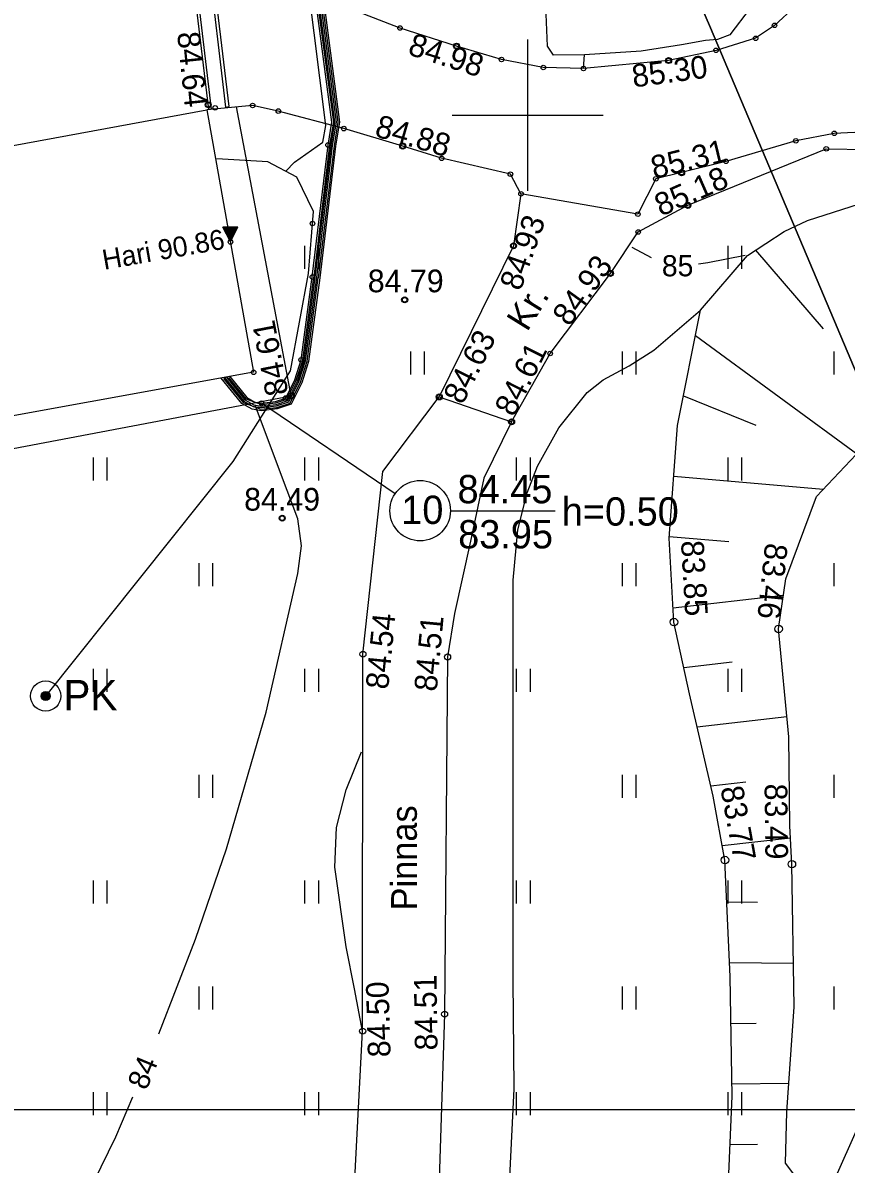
# Model space of a CAD drawing. Extents: x 635520 to 641285, y 6458433 to 6466834.
# Drawn here: x 637583.3 to 637610.54, y 6462565.3 to 6462603.06 of the extents above; entities that cross this region are included whole.
import ezdxf

# ---------------------------------------------------------------- set-up
doc = ezdxf.new("R2010")
doc.units = 0
for name, color, linetype in [('ABIJOONIS_MPKAABEL', 7, 'Continuous'), ('HALJASTUS', 7, 'Continuous'), ('HOONE', 7, 'Continuous'), ('HOONEDET', 7, 'Continuous'), ('HORISONTAAL-EH2000', 7, 'Continuous'), ('KORGUS-EH2000', 7, 'Continuous'), ('KPOHULIIN', 7, 'Continuous'), ('MOOTMPUNKT', 7, 'Continuous'), ('MPKAABEL', 7, 'Continuous'), ('PIIR', 7, 'Continuous'), ('RELJEEF', 7, 'Continuous'), ('SITRASS', 7, 'Continuous'), ('SKTRASS', 7, 'Continuous'), ('TEE', 7, 'Continuous'), ('VEEKOGU', 7, 'Continuous'), ('VKAEV', 7, 'Continuous'), ('VORK', 7, 'Continuous'), ('VORMISTUS', 7, 'Continuous'), ('VTRASS', 7, 'Continuous')]:
    doc.layers.add(name, color=color, linetype=linetype)

msp = doc.modelspace()

# ---------------------------------------------------------------- linework, layer by layer
at = {"layer": 'ABIJOONIS_MPKAABEL'}
for points in [[(637595.618, 6462587.477), (637591.199, 6462590.475)], [(637597.446, 6462586.915), (637600.913, 6462586.915)]]:
    msp.add_lwpolyline(points, dxfattribs=at)
msp.add_circle((637596.446, 6462586.915), 1, dxfattribs=at)
at = {"layer": 'HALJASTUS'}
for p, q in [((637592.625, 6462595.679), (637592.625, 6462594.918)), ((637593.08, 6462595.679), (637593.08, 6462594.918)), ((637606.625, 6462595.679), (637606.625, 6462594.918)), ((637607.08, 6462595.679), (637607.08, 6462594.918)), ((637596.125, 6462592.179), (637596.125, 6462591.418)), ((637596.58, 6462592.179), (637596.58, 6462591.418)), ((637603.125, 6462592.179), (637603.125, 6462591.418)), ((637603.58, 6462592.179), (637603.58, 6462591.418)), ((637610.125, 6462592.179), (637610.125, 6462591.418)), ((637585.625, 6462588.679), (637585.625, 6462587.918)), ((637586.08, 6462588.679), (637586.08, 6462587.918)), ((637592.625, 6462588.679), (637592.625, 6462587.918)), ((637593.08, 6462588.679), (637593.08, 6462587.918)), ((637599.625, 6462588.679), (637599.625, 6462587.918)), ((637600.08, 6462588.679), (637600.08, 6462587.918)), ((637606.625, 6462588.679), (637606.625, 6462587.918)), ((637607.08, 6462588.679), (637607.08, 6462587.918)), ((637589.125, 6462585.179), (637589.125, 6462584.418)), ((637589.58, 6462585.179), (637589.58, 6462584.418)), ((637603.125, 6462585.179), (637603.125, 6462584.418)), ((637603.58, 6462585.179), (637603.58, 6462584.418)), ((637610.125, 6462585.179), (637610.125, 6462584.418)), ((637585.625, 6462581.679), (637585.625, 6462580.918)), ((637586.08, 6462581.679), (637586.08, 6462580.918)), ((637592.625, 6462581.679), (637592.625, 6462580.918)), ((637593.08, 6462581.679), (637593.08, 6462580.918)), ((637599.625, 6462581.679), (637599.625, 6462580.918)), ((637600.08, 6462581.679), (637600.08, 6462580.918)), ((637606.625, 6462581.679), (637606.625, 6462580.918)), ((637607.08, 6462581.679), (637607.08, 6462580.918)), ((637589.125, 6462578.179), (637589.125, 6462577.418)), ((637589.58, 6462578.179), (637589.58, 6462577.418)), ((637603.125, 6462578.179), (637603.125, 6462577.418)), ((637603.58, 6462578.179), (637603.58, 6462577.418)), ((637610.125, 6462578.179), (637610.125, 6462577.418)), ((637585.625, 6462574.679), (637585.625, 6462573.918)), ((637586.08, 6462574.679), (637586.08, 6462573.918)), ((637592.625, 6462574.679), (637592.625, 6462573.918)), ((637593.08, 6462574.679), (637593.08, 6462573.918)), ((637599.625, 6462574.679), (637599.625, 6462573.918)), ((637600.08, 6462574.679), (637600.08, 6462573.918)), ((637606.625, 6462574.679), (637606.625, 6462573.918)), ((637607.08, 6462574.679), (637607.08, 6462573.918)), ((637589.125, 6462571.179), (637589.125, 6462570.418)), ((637589.58, 6462571.179), (637589.58, 6462570.418)), ((637603.125, 6462571.179), (637603.125, 6462570.418)), ((637603.58, 6462571.179), (637603.58, 6462570.418)), ((637610.125, 6462571.179), (637610.125, 6462570.418)), ((637585.625, 6462567.679), (637585.625, 6462566.918)), ((637586.08, 6462567.679), (637586.08, 6462566.918)), ((637592.625, 6462567.679), (637592.625, 6462566.918)), ((637593.08, 6462567.679), (637593.08, 6462566.918)), ((637599.625, 6462567.679), (637599.625, 6462566.918)), ((637600.08, 6462567.679), (637600.08, 6462566.918)), ((637606.625, 6462567.679), (637606.625, 6462566.918)), ((637607.08, 6462567.679), (637607.08, 6462566.918))]:
    msp.add_line(p, q, dxfattribs=at)
at = {"layer": 'HOONE'}
msp.add_lwpolyline([(637569.316, 6462587.576), (637567.772, 6462596.194), (637589.395, 6462600.182), (637590.936, 6462591.493), (637569.316, 6462587.576)], dxfattribs=at)
at = {"layer": 'HOONEDET'}
for p, q in [((637590.171, 6462595.807), (637589.924, 6462596.294)), ((637590.417, 6462596.294), (637589.924, 6462596.294)), ((637589.933, 6462596.277), (637590.276, 6462596.016)), ((637589.952, 6462596.294), (637590.288, 6462596.038)), ((637589.959, 6462596.226), (637590.265, 6462595.993)), ((637589.985, 6462596.175), (637590.254, 6462595.97)), ((637589.994, 6462596.294), (637590.299, 6462596.061)), ((637590.035, 6462596.294), (637590.311, 6462596.084)), ((637590.076, 6462596.294), (637590.322, 6462596.106)), ((637590.117, 6462596.294), (637590.334, 6462596.129)), ((637590.159, 6462596.294), (637590.345, 6462596.152)), ((637590.171, 6462595.807), (637590.417, 6462596.294)), ((637590.2, 6462596.294), (637590.357, 6462596.175)), ((637590.241, 6462596.294), (637590.368, 6462596.197)), ((637590.282, 6462596.294), (637590.38, 6462596.22)), ((637590.324, 6462596.294), (637590.391, 6462596.243)), ((637590.365, 6462596.294), (637590.403, 6462596.265)), ((637590.406, 6462596.294), (637590.414, 6462596.288)), ((637590.01, 6462596.124), (637590.242, 6462595.948)), ((637590.036, 6462596.073), (637590.231, 6462595.925)), ((637590.062, 6462596.022), (637590.219, 6462595.902)), ((637590.088, 6462595.971), (637590.208, 6462595.88)), ((637590.114, 6462595.919), (637590.196, 6462595.857)), ((637590.14, 6462595.868), (637590.185, 6462595.834)), ((637590.166, 6462595.817), (637590.173, 6462595.812))]:
    msp.add_line(p, q, dxfattribs=at)
at = {"layer": 'HORISONTAAL-EH2000'}
for points in [[(637601.85, 6462601.546), (637601.886, 6462602.001)], [(637604.098, 6462595.283), (637603.456, 6462595.622)], [(637607.196, 6462595.353), (637605.963, 6462595.114), (637605.653, 6462595.069)], [(637596.593, 6462560.52), (637596.886, 6462560.52), (637597.179, 6462560.52), (637597.748, 6462560.617), (637598.531, 6462561.074), (637598.816, 6462561.412), (637598.983, 6462561.804), (637599.383, 6462564.199), (637599.551, 6462567.794), (637599.525, 6462571.393), (637599.525, 6462574.387), (637599.525, 6462577.382), (637599.525, 6462581.001), (637599.525, 6462584.62), (637599.672, 6462586.283), (637599.98, 6462587.505), (637600.325, 6462588.394), (637601.032, 6462589.661), (637601.973, 6462590.823), (637602.5, 6462591.249), (637603.359, 6462591.71), (637604.171, 6462592.223), (637604.945, 6462592.888), (637605.718, 6462593.553)], [(637587.801, 6462569.608), (637589.018, 6462572.745), (637590.039, 6462575.732), (637591.351, 6462580.253), (637592.396, 6462584.841), (637592.518, 6462585.753), (637592.396, 6462586.646), (637591.694, 6462588.526), (637590.992, 6462590.405)], [(637594.544, 6462569.697), (637594.271, 6462571.092), (637593.997, 6462572.487), (637593.628, 6462575.118), (637593.676, 6462576.43), (637593.997, 6462577.678), (637594.253, 6462578.306), (637594.509, 6462578.935)], [(637568.624, 6462548.714), (637572.561, 6462551.469), (637576.498, 6462554.223), (637578.212, 6462555.513), (637580.604, 6462557.668), (637582.792, 6462560.102), (637584.242, 6462562.13), (637585.169, 6462563.722), (637586.38, 6462566.206), (637586.943, 6462567.523)]]:
    msp.add_lwpolyline(points, dxfattribs=at)
at = {"layer": 'KORGUS-EH2000'}
for centre, radius in [((637597.649, 6462602.285), 0.1), ((637604.664, 6462601.808), 0.1), ((637589.435, 6462600.343), 0.1), ((637595.869, 6462598.978), 0.1), ((637605.094, 6462598.099), 0.1), ((637605.301, 6462597.018), 0.1), ((637599.534, 6462595.678), 0.1), ((637602.738, 6462594.765), 0.1), ((637595.934, 6462593.892), 0.1), ((637592.181, 6462590.718), 0.1), ((637597.078, 6462590.68), 0.1), ((637599.469, 6462589.855), 0.1), ((637591.883, 6462586.668), 0.1), ((637604.839, 6462583.23), 0.125), ((637608.303, 6462583.005), 0.125), ((637594.554, 6462582.169), 0.1), ((637597.352, 6462582.076), 0.1), ((637606.526, 6462575.359), 0.125), ((637608.741, 6462575.222), 0.125), ((637597.255, 6462570.259), 0.1), ((637594.544, 6462569.697), 0.1)]:
    msp.add_circle(centre, radius, dxfattribs=at)
at = {"layer": 'KPOHULIIN'}
msp.add_lwpolyline([(637580.943, 6462525.767), (637598.755, 6462539.191), (637624.916, 6462597.903)], dxfattribs=at)
at = {"layer": 'MOOTMPUNKT'}
for centre in [(637595.781, 6462602.884), (637608.168, 6462602.972), (637607.543, 6462602.544), (637597.649, 6462602.285), (637606.233, 6462602.144), (637599.137, 6462601.844), (637604.664, 6462601.808), (637600.519, 6462601.579), (637601.85, 6462601.546), (637589.435, 6462600.343), (637589.665, 6462600.241), (637590.905, 6462600.321), (637591.754, 6462600.136), (637593.92, 6462599.557), (637608.873, 6462599.153), (637610.143, 6462599.398), (637593.398, 6462599.013), (637595.869, 6462598.978), (637609.878, 6462598.889), (637597.157, 6462598.573), (637606.561, 6462598.472), (637599.431, 6462598.051), (637605.094, 6462598.099), (637604.242, 6462597.896), (637599.78, 6462597.397), (637605.301, 6462597.018), (637603.648, 6462596.724), (637592.883, 6462596.415), (637603.659, 6462596.136), (637590.171, 6462595.807), (637599.534, 6462595.678), (637592.878, 6462594.647), (637602.738, 6462594.765), (637595.934, 6462593.892), (637592.511, 6462591.905), (637600.747, 6462592.114), (637590.936, 6462591.493), (637591.199, 6462590.475), (637591.999, 6462590.641), (637592.181, 6462590.718), (637597.078, 6462590.68), (637599.469, 6462589.855), (637591.883, 6462586.668)]:
    msp.add_circle(centre, 0.075, dxfattribs=at)
at = {"layer": 'MPKAABEL'}
for p, q in [((637592.958, 6462604.471), (637593.576, 6462599.771)), ((637593.106, 6462604.501), (637593.727, 6462599.769)), ((637593.576, 6462599.771), (637593.448, 6462599.006)), ((637593.727, 6462599.769), (637593.596, 6462598.985)), ((637593.448, 6462599.006), (637592.928, 6462594.641)), ((637593.596, 6462598.985), (637593.076, 6462594.622))]:
    msp.add_line(p, q, dxfattribs=at)
for points in [[(637589.978, 6462591.319), (637590.617, 6462590.542), (637590.926, 6462590.366), (637591.196, 6462590.324), (637591.692, 6462590.381), (637592.106, 6462590.518), (637592.437, 6462591.185), (637592.658, 6462591.872), (637593.027, 6462594.628), (637593.547, 6462598.992), (637593.677, 6462599.77), (637593.056, 6462604.491), (637592.875, 6462605.162), (637592.427, 6462605.822), (637591.857, 6462606.281), (637584.728, 6462608.929), (637575.667, 6462611.438), (637573.707, 6462612.735), (637572.143, 6462614.749), (637570.744, 6462617.105), (637569.842, 6462619.633), (637569.452, 6462627.055), (637569.613, 6462627.267), (637572.773, 6462627.213)], [(637590.147, 6462591.35), (637590.716, 6462590.659), (637590.977, 6462590.51), (637591.199, 6462590.475), (637591.659, 6462590.528), (637591.999, 6462590.641), (637592.298, 6462591.242), (637592.511, 6462591.905), (637592.878, 6462594.647), (637593.398, 6462599.013), (637593.525, 6462599.772), (637592.909, 6462604.462)], [(637589.94, 6462591.288), (637590.595, 6462590.491), (637591.173, 6462590.271), (637591.703, 6462590.332), (637592.141, 6462590.477), (637592.484, 6462591.166), (637592.707, 6462591.861), (637593.076, 6462594.622)], [(637590.109, 6462591.318), (637590.685, 6462590.617), (637591.193, 6462590.424), (637591.67, 6462590.479), (637592.035, 6462590.6), (637592.344, 6462591.223), (637592.56, 6462591.894), (637592.928, 6462594.64)]]:
    msp.add_lwpolyline(points, dxfattribs=at)
at = {"layer": 'PIIR'}
msp.add_lwpolyline([(637353.13, 6462864.54), (637469.54, 6462931.01), (637486.6, 6462884.52), (637514.77, 6462809.68), (637536.13, 6462756.21), (637550.61, 6462721.37), (637554.32, 6462722.87), (637557.03, 6462716.49), (637580.65, 6462661.56), (637606.05, 6462602.89), (637648.76, 6462501.82), (637606.05, 6462465.7), (637564.16, 6462430.62), (637503.74, 6462382.86), (637468.12, 6462357.68), (637436.35, 6462338.64), (637420.75, 6462347.57), (637461.84, 6462371.62), (637500.69, 6462455.68), (637521.04, 6462521.2), (637545.47, 6462531.18), (637521.85, 6462579.03), (637482.8, 6462645.08)], close=True, dxfattribs=at)
msp.add_lwpolyline([(637582.24, 6462718.61), (637602.67, 6462671.11), (637628.08, 6462612.41), (637668.21, 6462517.42), (637648.76, 6462501.82), (637606.05, 6462602.89), (637580.65, 6462661.56), (637557.03, 6462716.49)], dxfattribs=at)
at = {"layer": 'RELJEEF'}
for p, q in [((637607.533, 6462595.53), (637609.78, 6462592.933)), ((637605.55, 6462592.707), (637611.088, 6462588.648)), ((637605.153, 6462590.711), (637607.554, 6462589.746)), ((637604.833, 6462588.059), (637609.781, 6462587.629)), ((637604.683, 6462586.064), (637606.656, 6462585.893)), ((637604.811, 6462583.705), (637608.464, 6462584.12)), ((637605.164, 6462581.732), (637606.764, 6462581.914)), ((637605.606, 6462579.77), (637608.578, 6462580.107)), ((637606.06, 6462577.808), (637607.216, 6462577.94)), ((637606.438, 6462575.838), (637608.696, 6462576.095)), ((637606.59, 6462573.973), (637607.6, 6462573.962)), ((637606.683, 6462571.972), (637608.79, 6462571.948)), ((637606.727, 6462569.953), (637607.555, 6462569.962)), ((637606.755, 6462567.953), (637608.64, 6462567.974)), ((637606.694, 6462565.952), (637607.6, 6462565.962))]:
    msp.add_line(p, q, dxfattribs=at)
for points in [[(637606.653, 6462564.982), (637606.761, 6462567.546), (637606.705, 6462571.502), (637606.526, 6462575.359), (637606.138, 6462577.47), (637605.353, 6462580.862), (637604.839, 6462583.23), (637604.678, 6462586.003), (637604.959, 6462589.732), (637605.718, 6462593.553), (637607.277, 6462595.362), (637608.486, 6462596.154), (637609.253, 6462596.519), (637610.979, 6462597.063), (637612.268, 6462597.307), (637613.072, 6462596.62), (637615.898, 6462589.972), (637619.964, 6462580.082), (637625.442, 6462564.053)], [(637609.184, 6462564.471), (637608.534, 6462565.326), (637608.576, 6462567.03), (637608.812, 6462570.504), (637608.741, 6462575.222), (637608.676, 6462576.495), (637608.642, 6462579.43), (637608.303, 6462583.005), (637608.541, 6462584.658), (637609.554, 6462587.39), (637610.871, 6462588.776), (637612.422, 6462587.862), (637613.469, 6462585.501), (637614.076, 6462582.364), (637615.179, 6462579.225), (637616.194, 6462576.922), (637618.373, 6462570.761), (637622.123, 6462562.275)]]:
    msp.add_lwpolyline(points, dxfattribs=at)
at = {"layer": 'SITRASS'}
for points in [[(637572.771, 6462627.113), (637569.662, 6462627.166), (637569.553, 6462627.023), (637569.941, 6462619.653), (637570.835, 6462617.147), (637572.225, 6462614.805), (637573.776, 6462612.809), (637575.709, 6462611.53), (637584.759, 6462609.024), (637591.907, 6462606.369), (637592.501, 6462605.89), (637592.967, 6462605.205), (637593.155, 6462604.511), (637593.778, 6462599.768), (637593.646, 6462598.978), (637593.126, 6462594.616), (637592.756, 6462591.85), (637592.53, 6462591.147), (637592.177, 6462590.437), (637591.714, 6462590.283), (637591.194, 6462590.223), (637590.893, 6462590.27), (637590.552, 6462590.465), (637589.866, 6462591.299)], [(637590.035, 6462591.33), (637590.65, 6462590.581), (637590.943, 6462590.414), (637591.197, 6462590.374), (637591.681, 6462590.43), (637592.07, 6462590.559), (637592.391, 6462591.204), (637592.609, 6462591.883), (637592.977, 6462594.634), (637593.497, 6462598.999), (637593.626, 6462599.771), (637593.007, 6462604.481)]]:
    msp.add_lwpolyline(points, dxfattribs=at)
at = {"layer": 'SKTRASS'}
msp.add_lwpolyline([(637589.421, 6462605.238), (637590.011, 6462600.27), (637590.123, 6462600.283), (637589.533, 6462605.251), (637589.421, 6462605.238)], dxfattribs=at)
at = {"layer": 'TEE'}
for points in [[(637589.533, 6462600.195), (637589.453, 6462600.187), (637588.865, 6462605.152), (637581.861, 6462606.496), (637575.026, 6462606.758), (637571.978, 6462606.894), (637569.53, 6462608.981), (637565.606, 6462608.325), (637564.142, 6462605.218), (637565.725, 6462595.859), (637567.771, 6462596.202), (637567.785, 6462596.123), (637565.659, 6462595.767), (637564.059, 6462605.229), (637565.551, 6462608.397), (637569.554, 6462609.066), (637572.009, 6462606.973), (637575.029, 6462606.838), (637581.87, 6462606.576), (637588.938, 6462605.22), (637589.533, 6462600.195)], [(637608.856, 6462603.607), (637608.168, 6462602.972), (637607.543, 6462602.544), (637606.233, 6462602.144), (637604.664, 6462601.808), (637601.85, 6462601.546), (637600.519, 6462601.579), (637599.137, 6462601.844), (637597.649, 6462602.285), (637595.781, 6462602.884), (637591.966, 6462604.363)], [(637631.217, 6462558.845), (637619.843, 6462585.787), (637614.777, 6462597.457), (637614.147, 6462598.168), (637612.997, 6462598.912), (637611.855, 6462599.224), (637610.803, 6462599.428), (637610.143, 6462599.398), (637608.873, 6462599.153), (637606.561, 6462598.472), (637605.094, 6462598.099), (637604.242, 6462597.896), (637603.648, 6462596.724), (637599.78, 6462597.397), (637599.431, 6462598.051), (637597.157, 6462598.573), (637595.869, 6462598.978), (637593.92, 6462599.557), (637591.754, 6462600.136), (637590.905, 6462600.321), (637589.395, 6462600.182)], [(637566.8, 6462595.958), (637568.295, 6462586.956), (637568.538, 6462586.594), (637568.949, 6462586.316), (637592.181, 6462590.718), (637590.369, 6462600.272)], [(637599.78, 6462597.397), (637599.534, 6462595.678), (637597.078, 6462590.68), (637599.469, 6462589.855), (637600.747, 6462592.114), (637602.738, 6462594.765), (637603.659, 6462596.136), (637605.301, 6462597.018), (637609.878, 6462598.889), (637611.256, 6462598.863), (637612.813, 6462598.378), (637613.711, 6462597.882), (637619.196, 6462585.458), (637630.694, 6462558.672)], [(637594.114, 6462561.419), (637594.544, 6462569.697), (637594.554, 6462582.169), (637595.211, 6462588.21), (637597.078, 6462590.68), (637599.469, 6462589.855), (637598.554, 6462587.988), (637598.112, 6462585.905), (637597.58, 6462583.513), (637597.352, 6462582.076), (637597.255, 6462570.259), (637596.999, 6462562.391)]]:
    msp.add_lwpolyline(points, dxfattribs=at)
at = {"layer": 'VEEKOGU'}
msp.add_lwpolyline([(637607.366, 6462603.536), (637606.69, 6462602.658), (637606.282, 6462602.506), (637605.883, 6462602.466), (637605.085, 6462602.332), (637603.759, 6462602.115), (637601.886, 6462602.001), (637600.86, 6462601.981), (637600.663, 6462602.281), (637600.504, 6462606.005)], dxfattribs=at)
at = {"layer": 'VKAEV'}
for radius in [0.5, 0.15, 0.125, 0.1, 0.075, 0.05, 0.025]:
    msp.add_circle((637584.059, 6462580.784), radius, dxfattribs=at)
at = {"layer": 'VORK'}
for p, q in [((637600, 6462602.5), (637600, 6462597.5)), ((637597.5, 6462600), (637602.5, 6462600))]:
    msp.add_line(p, q, dxfattribs=at)
at = {"layer": 'VORMISTUS'}
msp.add_lwpolyline([(637687.014, 6462567.089), (637489.514, 6462567.089), (637489.514, 6462710.589), (637687.014, 6462710.589), (637687.014, 6462567.089)], dxfattribs=at)
at = {"layer": 'VTRASS'}
for points in [[(637592.005, 6462598.145), (637592.288, 6462598.448), (637593.23, 6462599.108), (637593.325, 6462599.659), (637592.738, 6462604.308), (637592.588, 6462605.004), (637592.186, 6462605.617), (637591.703, 6462605.968), (637584.607, 6462608.636), (637575.492, 6462611.131), (637573.46, 6462612.504), (637571.867, 6462614.56), (637570.422, 6462616.969), (637569.532, 6462619.583), (637569.098, 6462627.642), (637567.948, 6462634.711), (637568.172, 6462638.145), (637568.945, 6462642.221), (637569.136, 6462643.023), (637569.033, 6462643.505), (637568.534, 6462644.323), (637564.746, 6462648.06), (637560.174, 6462660.008)], [(637584.059, 6462580.784), (637590.257, 6462588.546), (637592.154, 6462591.546), (637592.749, 6462594.766), (637592.914, 6462596.819), (637592.372, 6462597.95), (637591.409, 6462598.462), (637589.716, 6462598.557)]]:
    msp.add_lwpolyline(points, dxfattribs=at)

# ---------------------------------------------------------------- texts
at = {"layer": 'ABIJOONIS_MPKAABEL'}
for s, p in [('84.45', (637597.682, 6462587.161)), ('10', (637595.82, 6462586.476)), ('h=0.50', (637601.13, 6462586.421)), ('83.95', (637597.703, 6462585.668))]:
    msp.add_text(s, height=0.9375, dxfattribs=at).set_placement(p)
at = {"layer": 'HOONEDET'}
msp.add_text('Hari 90.86', height=0.6623, rotation=9.9131, dxfattribs=at).set_placement((637585.993, 6462594.882))
at = {"layer": 'HORISONTAAL-EH2000'}
msp.add_text('85', height=0.7, dxfattribs=at).set_placement((637604.441, 6462594.67))
msp.add_text('84', height=0.7, rotation=67.4791, dxfattribs=at).set_placement((637587.389, 6462567.712))
at = {"layer": 'KORGUS-EH2000'}
for s, rotation, p in [('84.64', 275.9477, (637588.406, 6462602.726)), ('84.98', 342.0778, (637596.003, 6462602.021)), ('85.30', 7.6074, (637603.502, 6462600.915)), ('84.88', 343.8208, (637594.907, 6462599.311)), ('85.31', 13.7032, (637604.184, 6462597.891)), ('85.18', 23.7757, (637604.41, 6462596.639)), ('84.93', 70.5387, (637599.764, 6462594.156)), ('84.93', 54.0914, (637601.375, 6462592.979)), ('84.61', 100.8682, (637592.091, 6462590.797)), ('84.63', 63.3801, (637597.848, 6462590.394)), ('84.61', 63.346, (637599.544, 6462589.989)), ('83.85', 273.3213, (637605.072, 6462585.914)), ('83.46', 263.9799, (637607.861, 6462585.868)), ('84.54', 84.3707, (637595.387, 6462580.984)), ('84.51', 84.7072, (637596.993, 6462580.915)), ('83.77', 280.4141, (637606.374, 6462577.743)), ('83.49', 270.6573, (637607.837, 6462577.882)), ('84.50', 91.6302, (637595.469, 6462568.843)), ('84.51', 90.8433, (637597.023, 6462569.066))]:
    msp.add_text(s, height=0.75, rotation=rotation, dxfattribs=at).set_placement(p)
for s, p in [('84.79', (637594.713, 6462594.142)), ('84.49', (637590.624, 6462586.918))]:
    msp.add_text(s, height=0.75, dxfattribs=at).set_placement(p)
at = {"layer": 'TEE'}
for s, rotation, p in [('Kr.', 58.2451, (637599.984, 6462592.808)), ('Pinnas', 90, (637596.336, 6462573.692))]:
    msp.add_text(s, height=0.85, rotation=rotation, dxfattribs=at).set_placement(p)
at = {"layer": 'VKAEV'}
msp.add_text('PK', height=1, dxfattribs=at).set_placement((637584.646, 6462580.316))

doc.saveas('drawing.dxf')
